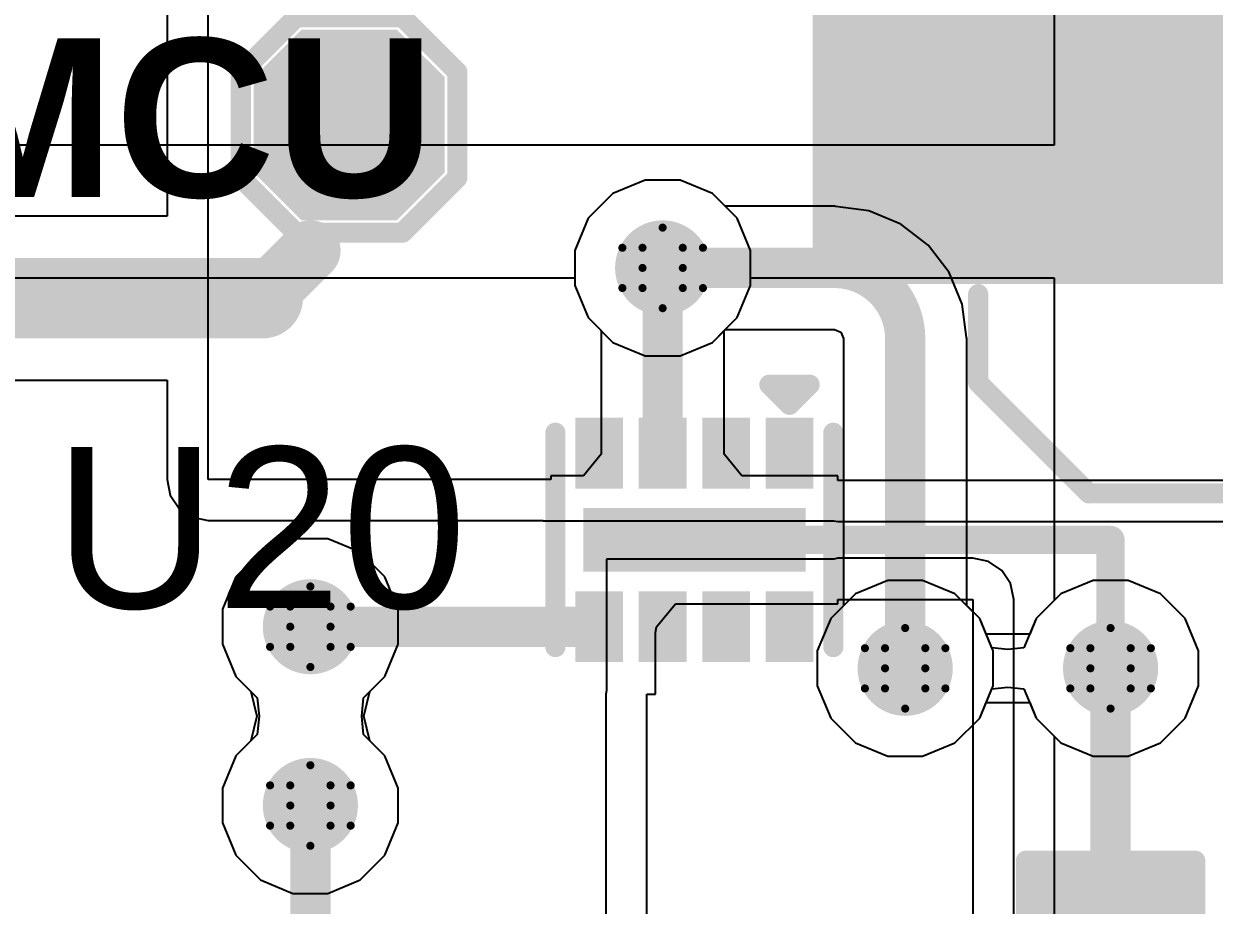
# Model space of a CAD drawing. Header units: inches. Extents: x 24 to 500, y 68 to 269.
# Drawn here: x 353.04 to 360.55, y 121.7 to 127.26 of the extents above; entities that cross this region are included whole.
import ezdxf

# ---------------------------------------------------------------- set-up
doc = ezdxf.new("R2010")
doc.units = ezdxf.units.IN
for name, color, linetype in [('Bottom Layer', 5, 'Continuous'), ('Drill Drawing', 1, 'Continuous'), ('Layer 1', 16, 'Continuous'), ('Layer 2', 76, 'Continuous'), ('Top Layer', 1, 'Continuous'), ('Top Overlay', 2, 'Continuous'), ('Top Paste', 8, 'Continuous'), ('Top Solder', 216, 'Continuous'), ('Via Holes', 16, 'Continuous')]:
    doc.layers.add(name, color=color, linetype=linetype)
doc.styles.add('Arial', font='', dxfattribs={"height": 0.2})
doc.styles.add('Arial_Bold', font='', dxfattribs={"height": 0.2})
doc.styles.get('Arial').set_extended_font_data('Arial')
doc.styles.get('Arial_Bold').set_extended_font_data('Arial', bold=True)

# ---------------------------------------------------------------- blocks, each defined once
blk = doc.blocks.new('DFN_8_1_2_1_6__6')
at = {"layer": 'Top Layer'}
for points in [[(-0.375, 0.7), (-0.375, 0.5), (-0.72, 0.5), (-0.72, 0.7)], [(0.72, 0.7), (0.72, 0.5), (0.375, 0.5), (0.375, 0.7)], [(0.15, 0.65), (0.15, -0.65), (-0.15, -0.65), (-0.15, 0.65)], [(-0.375, 0.3), (-0.375, 0.1), (-0.72, 0.1), (-0.72, 0.3)], [(0.72, 0.3), (0.72, 0.1), (0.375, 0.1), (0.375, 0.3)], [(-0.375, -0.1), (-0.375, -0.3), (-0.72, -0.3), (-0.72, -0.1)], [(0.72, -0.1), (0.72, -0.3), (0.375, -0.3), (0.375, -0.1)], [(-0.375, -0.5), (-0.375, -0.7), (-0.72, -0.7), (-0.72, -0.5)], [(0.72, -0.5), (0.72, -0.7), (0.375, -0.7), (0.375, -0.5)]]:
    blk.add_hatch(color=1, dxfattribs=at).paths.add_polyline_path(points)
at = {"layer": 'Top Paste'}
for points in [[(-0.375, 0.7), (-0.375, 0.5), (-0.72, 0.5), (-0.72, 0.7)], [(0.72, 0.7), (0.72, 0.5), (0.375, 0.5), (0.375, 0.7)], [(0.15, 0.65), (0.15, -0.65), (-0.15, -0.65), (-0.15, 0.65)], [(-0.375, 0.3), (-0.375, 0.1), (-0.72, 0.1), (-0.72, 0.3)], [(0.72, 0.3), (0.72, 0.1), (0.375, 0.1), (0.375, 0.3)], [(-0.375, -0.1), (-0.375, -0.3), (-0.72, -0.3), (-0.72, -0.1)], [(0.72, -0.1), (0.72, -0.3), (0.375, -0.3), (0.375, -0.1)], [(-0.375, -0.5), (-0.375, -0.7), (-0.72, -0.7), (-0.72, -0.5)], [(0.72, -0.5), (0.72, -0.7), (0.375, -0.7), (0.375, -0.5)]]:
    blk.add_hatch(color=8, dxfattribs=at).paths.add_polyline_path(points)
at = {"layer": 'Top Solder'}
for points in [[(-0.3242, 0.7508), (-0.3242, 0.4492), (-0.7708, 0.4492), (-0.7708, 0.7508)], [(0.7708, 0.7508), (0.7708, 0.4492), (0.3242, 0.4492), (0.3242, 0.7508)], [(0.2008, 0.7008), (0.2008, -0.7008), (-0.2008, -0.7008), (-0.2008, 0.7008)], [(-0.3242, 0.3508), (-0.3242, 0.0492), (-0.7708, 0.0492), (-0.7708, 0.3508)], [(0.7708, 0.3508), (0.7708, 0.0492), (0.3242, 0.0492), (0.3242, 0.3508)], [(-0.3242, -0.0492), (-0.3242, -0.3508), (-0.7708, -0.3508), (-0.7708, -0.0492)], [(0.7708, -0.0492), (0.7708, -0.3508), (0.3242, -0.3508), (0.3242, -0.0492)], [(-0.3242, -0.4492), (-0.3242, -0.7508), (-0.7708, -0.7508), (-0.7708, -0.4492)], [(0.7708, -0.4492), (0.7708, -0.7508), (0.3242, -0.7508), (0.3242, -0.4492)]]:
    blk.add_hatch(color=216, dxfattribs=at).paths.add_polyline_path(points)
at = {"layer": 'Top Overlay'}
for points in [[(0.6762, 0.8762, 0.127, 0.127, 0), (-0.6762, 0.8762, 0.127, 0.127, 0)], [(-0.8523, 0.6, 0.127, 0.127, 0), (-0.9793, 0.727, 0.127, 0.127, 0)], [(-0.9793, 0.473, 0.127, 0.127, 0), (-0.9793, 0.727, 0.127, 0.127, 0)], [(-0.9793, 0.473, 0.127, 0.127, 0), (-0.8523, 0.6, 0.127, 0.127, 0)], [(0.6762, -0.8762, 0.127, 0.127, 0), (-0.6762, -0.8762, 0.127, 0.127, 0)]]:
    blk.add_lwpolyline(points, format="xyseb", dxfattribs=at)
for points in [[(-0.7079, 0.8762, 0.0635, 0.0635, 1), (-0.6444, 0.8762, 0.0635, 0.0635, 1)], [(0.6444, 0.8762, 0.0635, 0.0635, 1), (0.7079, 0.8762, 0.0635, 0.0635, 1)], [(-1.011, 0.727, 0.0635, 0.0635, 1), (-0.9475, 0.727, 0.0635, 0.0635, 1)], [(-1.011, 0.727, 0.0635, 0.0635, 1), (-0.9475, 0.727, 0.0635, 0.0635, 1)], [(-0.884, 0.6, 0.0635, 0.0635, 1), (-0.8205, 0.6, 0.0635, 0.0635, 1)], [(-0.884, 0.6, 0.0635, 0.0635, 1), (-0.8205, 0.6, 0.0635, 0.0635, 1)], [(-1.011, 0.473, 0.0635, 0.0635, 1), (-0.9475, 0.473, 0.0635, 0.0635, 1)], [(-1.011, 0.473, 0.0635, 0.0635, 1), (-0.9475, 0.473, 0.0635, 0.0635, 1)], [(-0.7079, -0.8762, 0.0635, 0.0635, 1), (-0.6444, -0.8762, 0.0635, 0.0635, 1)], [(0.6444, -0.8762, 0.0635, 0.0635, 1), (0.7079, -0.8762, 0.0635, 0.0635, 1)]]:
    blk.add_lwpolyline(points, format="xyseb", close=True, dxfattribs=at)
blk = doc.blocks.new('C___0603_21')
at = {"layer": 'Top Layer'}
for points in [[(-0.381, 0.4445), (-0.381, -0.4445), (-1.143, -0.4445), (-1.143, 0.4445)], [(1.143, 0.4445), (1.143, -0.4445), (0.381, -0.4445), (0.381, 0.4445)]]:
    blk.add_hatch(color=1, dxfattribs=at).paths.add_polyline_path(points)
at = {"layer": 'Top Paste'}
for points in [[(-0.381, 0.4445), (-0.381, -0.4445), (-1.143, -0.4445), (-1.143, 0.4445)], [(1.143, 0.4445), (1.143, -0.4445), (0.381, -0.4445), (0.381, 0.4445)]]:
    blk.add_hatch(color=8, dxfattribs=at).paths.add_polyline_path(points)
at = {"layer": 'Top Solder'}
for points in [[(-0.321, 0.5045), (-0.321, -0.5045), (-1.203, -0.5045), (-1.203, 0.5045)], [(1.203, 0.5045), (1.203, -0.5045), (0.321, -0.5045), (0.321, 0.5045)]]:
    blk.add_hatch(color=216, dxfattribs=at).paths.add_polyline_path(points)
at = {"layer": 'Top Overlay'}
for points in [[(-1.2446, -0.5334, 0.127, 0.127, 0), (-1.2446, 0.5334, 0.127, 0.127, 0)], [(-0.4572, 0.5334, 0.127, 0.127, 0), (-1.2446, 0.5334, 0.127, 0.127, 0)], [(1.2446, 0.5334, 0.127, 0.127, 0), (0.4572, 0.5334, 0.127, 0.127, 0)], [(1.2446, -0.5334, 0.127, 0.127, 0), (1.2446, 0.5334, 0.127, 0.127, 0)], [(-0.4572, -0.5334, 0.127, 0.127, 0), (-1.2446, -0.5334, 0.127, 0.127, 0)], [(1.2446, -0.5334, 0.127, 0.127, 0), (0.4572, -0.5334, 0.127, 0.127, 0)]]:
    blk.add_lwpolyline(points, format="xyseb", dxfattribs=at)
for points in [[(-1.2764, 0.5334, 0.0635, 0.0635, 1), (-1.2128, 0.5334, 0.0635, 0.0635, 1)], [(-1.2764, 0.5334, 0.0635, 0.0635, 1), (-1.2128, 0.5334, 0.0635, 0.0635, 1)], [(-0.4889, 0.5334, 0.0635, 0.0635, 1), (-0.4254, 0.5334, 0.0635, 0.0635, 1)], [(0.4254, 0.5334, 0.0635, 0.0635, 1), (0.4889, 0.5334, 0.0635, 0.0635, 1)], [(1.2128, 0.5334, 0.0635, 0.0635, 1), (1.2764, 0.5334, 0.0635, 0.0635, 1)], [(1.2128, 0.5334, 0.0635, 0.0635, 1), (1.2764, 0.5334, 0.0635, 0.0635, 1)], [(-1.2764, -0.5334, 0.0635, 0.0635, 1), (-1.2128, -0.5334, 0.0635, 0.0635, 1)], [(-1.2764, -0.5334, 0.0635, 0.0635, 1), (-1.2128, -0.5334, 0.0635, 0.0635, 1)], [(-0.4889, -0.5334, 0.0635, 0.0635, 1), (-0.4254, -0.5334, 0.0635, 0.0635, 1)], [(0.4254, -0.5334, 0.0635, 0.0635, 1), (0.4889, -0.5334, 0.0635, 0.0635, 1)], [(1.2128, -0.5334, 0.0635, 0.0635, 1), (1.2764, -0.5334, 0.0635, 0.0635, 1)], [(1.2128, -0.5334, 0.0635, 0.0635, 1), (1.2764, -0.5334, 0.0635, 0.0635, 1)]]:
    blk.add_lwpolyline(points, format="xyseb", close=True, dxfattribs=at)
blk = doc.blocks.new('RVT1E100M0405__23')
at = {"layer": 'Top Layer'}
for points in [[(-3.1, 0.8), (-0.5, 0.8), (-0.5, -0.8), (-3.1, -0.8)], [(0.5, 0.8), (3.1, 0.8), (3.1, -0.8), (0.5, -0.8)]]:
    blk.add_hatch(color=1, dxfattribs=at).paths.add_polyline_path(points)
at = {"layer": 'Top Paste'}
for points in [[(-3.1, 0.8), (-0.5, 0.8), (-0.5, -0.8), (-3.1, -0.8)], [(0.5, 0.8), (3.1, 0.8), (3.1, -0.8), (0.5, -0.8)]]:
    blk.add_hatch(color=8, dxfattribs=at).paths.add_polyline_path(points)
at = {"layer": 'Top Solder'}
for points in [[(-3.2016, 0.9016), (-0.3984, 0.9016), (-0.3984, -0.9016), (-3.2016, -0.9016)], [(0.3984, 0.9016), (3.2016, 0.9016), (3.2016, -0.9016), (0.3984, -0.9016)]]:
    blk.add_hatch(color=216, dxfattribs=at).paths.add_polyline_path(points)
at = {"layer": 'Top Overlay'}
for points in [[(-2.159, 1.524, 0.127, 0.127, 0), (-1.4605, 2.2225, 0.127, 0.127, 0)], [(-1.4605, 2.2225, 0.127, 0.127, 0), (-1.27, 2.2225, 0.127, 0.127, 0)], [(-1.27, 2.2225, 0.127, 0.127, 0), (2.159, 2.2225, 0.127, 0.127, 0)], [(2.159, 0.9906, 0.127, 0.127, 0), (2.159, 2.2225, 0.127, 0.127, 0)], [(-2.7432, 0.9398, 0.127, 0.127, 0), (-2.7432, 1.651, 0.127, 0.127, 0)], [(-2.159, 1.524, 0.127, 0.127, 0), (-2.159, 0.9652, 0.127, 0.127, 0)], [(-3.0988, 1.2954, 0.127, 0.127, 0), (-2.3876, 1.2954, 0.127, 0.127, 0)], [(-2.159, -1.524, 0.127, 0.127, 0), (-2.159, -0.9652, 0.127, 0.127, 0)], [(2.159, -2.2225, 0.127, 0.127, 0), (2.159, -0.9906, 0.127, 0.127, 0)], [(-2.159, -1.524, 0.127, 0.127, 0), (-1.4605, -2.2225, 0.127, 0.127, 0)], [(-1.4605, -2.2225, 0.127, 0.127, 0), (-1.27, -2.2225, 0.127, 0.127, 0)], [(-1.27, -2.2225, 0.127, 0.127, 0), (2.159, -2.2225, 0.127, 0.127, 0)]]:
    blk.add_lwpolyline(points, format="xyseb", dxfattribs=at)
for points in [[(-1.4923, 2.2225, 0.0635, 0.0635, 1), (-1.4287, 2.2225, 0.0635, 0.0635, 1)], [(-1.4923, 2.2225, 0.0635, 0.0635, 1), (-1.4287, 2.2225, 0.0635, 0.0635, 1)], [(-1.3017, 2.2225, 0.0635, 0.0635, 1), (-1.2383, 2.2225, 0.0635, 0.0635, 1)], [(-1.3017, 2.2225, 0.0635, 0.0635, 1), (-1.2383, 2.2225, 0.0635, 0.0635, 1)], [(2.1273, 2.2225, 0.0635, 0.0635, 1), (2.1907, 2.2225, 0.0635, 0.0635, 1)], [(2.1273, 2.2225, 0.0635, 0.0635, 1), (2.1907, 2.2225, 0.0635, 0.0635, 1)], [(-2.775, 1.651, 0.0635, 0.0635, 1), (-2.7115, 1.651, 0.0635, 0.0635, 1)], [(-2.1907, 1.524, 0.0635, 0.0635, 1), (-2.1273, 1.524, 0.0635, 0.0635, 1)], [(-2.1907, 1.524, 0.0635, 0.0635, 1), (-2.1273, 1.524, 0.0635, 0.0635, 1)], [(-3.1305, 1.2954, 0.0635, 0.0635, 1), (-3.0671, 1.2954, 0.0635, 0.0635, 1)], [(-2.4194, 1.2954, 0.0635, 0.0635, 1), (-2.3559, 1.2954, 0.0635, 0.0635, 1)], [(2.1273, 0.9906, 0.0635, 0.0635, 1), (2.1907, 0.9906, 0.0635, 0.0635, 1)], [(-2.775, 0.9398, 0.0635, 0.0635, 1), (-2.7115, 0.9398, 0.0635, 0.0635, 1)], [(-2.1907, 0.9652, 0.0635, 0.0635, 1), (-2.1272, 0.9652, 0.0635, 0.0635, 1)], [(-2.1907, -0.9652, 0.0635, 0.0635, 1), (-2.1272, -0.9652, 0.0635, 0.0635, 1)], [(2.1273, -0.9906, 0.0635, 0.0635, 1), (2.1907, -0.9906, 0.0635, 0.0635, 1)], [(-2.1907, -1.524, 0.0635, 0.0635, 1), (-2.1273, -1.524, 0.0635, 0.0635, 1)], [(-2.1907, -1.524, 0.0635, 0.0635, 1), (-2.1273, -1.524, 0.0635, 0.0635, 1)], [(-1.4923, -2.2225, 0.0635, 0.0635, 1), (-1.4287, -2.2225, 0.0635, 0.0635, 1)], [(-1.4923, -2.2225, 0.0635, 0.0635, 1), (-1.4287, -2.2225, 0.0635, 0.0635, 1)], [(-1.3017, -2.2225, 0.0635, 0.0635, 1), (-1.2383, -2.2225, 0.0635, 0.0635, 1)], [(-1.3017, -2.2225, 0.0635, 0.0635, 1), (-1.2383, -2.2225, 0.0635, 0.0635, 1)], [(2.1273, -2.2225, 0.0635, 0.0635, 1), (2.1907, -2.2225, 0.0635, 0.0635, 1)], [(2.1273, -2.2225, 0.0635, 0.0635, 1), (2.1907, -2.2225, 0.0635, 0.0635, 1)]]:
    blk.add_lwpolyline(points, format="xyseb", close=True, dxfattribs=at)
blk = doc.blocks.new('T____________0_5___165')
at = {"layer": 'Top Layer'}
blk.add_hatch(color=1, dxfattribs=at).paths.add_polyline_path([(0.25, 0.5), (-0.25, 0.5), (-0.5, 0.25), (-0.5, -0.25), (-0.25, -0.5), (0.25, -0.5), (0.5, -0.25), (0.5, 0.25)])
at = {"layer": 'Top Paste'}
blk.add_hatch(color=8, dxfattribs=at).paths.add_polyline_path([(0.25, 0.5), (-0.25, 0.5), (-0.5, 0.25), (-0.5, -0.25), (-0.25, -0.5), (0.25, -0.5), (0.5, -0.25), (0.5, 0.25)])
at = {"layer": 'Top Solder'}
blk.add_hatch(color=216, dxfattribs=at).paths.add_polyline_path([(0.3008, 0.6016), (-0.3008, 0.6016), (-0.6016, 0.3008), (-0.6016, -0.3008), (-0.3008, -0.6016), (0.3008, -0.6016), (0.6016, -0.3008), (0.6016, 0.3008)])
at = {"layer": 'Top Overlay'}
for points in [[(-0.3355, 0.6795, 0.127, 0.127, 0), (-0.6819, 0.3331, 0.127, 0.127, 0)], [(0.3365, 0.6795, 0.127, 0.127, 0), (-0.3355, 0.6795, 0.127, 0.127, 0)], [(0.6836, 0.3323, 0.127, 0.127, 0), (0.3365, 0.6795, 0.127, 0.127, 0)], [(-0.6819, 0.3331, 0.127, 0.127, 0), (-0.6819, -0.3342, 0.127, 0.127, 0)], [(0.6836, 0.3323, 0.127, 0.127, 0), (0.6836, -0.3298, 0.127, 0.127, 0)], [(-0.3374, -0.6786, 0.127, 0.127, 0), (-0.6819, -0.3342, 0.127, 0.127, 0)], [(0.6836, -0.3298, 0.127, 0.127, 0), (0.3349, -0.6786, 0.127, 0.127, 0)], [(0.3349, -0.6786, 0.127, 0.127, 0), (-0.3374, -0.6786, 0.127, 0.127, 0)]]:
    blk.add_lwpolyline(points, format="xyseb", dxfattribs=at)
for points in [[(-0.3673, 0.6795, 0.0635, 0.0635, 1), (-0.3038, 0.6795, 0.0635, 0.0635, 1)], [(-0.3673, 0.6795, 0.0635, 0.0635, 1), (-0.3038, 0.6795, 0.0635, 0.0635, 1)], [(0.3047, 0.6795, 0.0635, 0.0635, 1), (0.3682, 0.6795, 0.0635, 0.0635, 1)], [(0.3047, 0.6795, 0.0635, 0.0635, 1), (0.3682, 0.6795, 0.0635, 0.0635, 1)], [(-0.7136, 0.3331, 0.0635, 0.0635, 1), (-0.6501, 0.3331, 0.0635, 0.0635, 1)], [(-0.7136, 0.3331, 0.0635, 0.0635, 1), (-0.6501, 0.3331, 0.0635, 0.0635, 1)], [(0.6519, 0.3323, 0.0635, 0.0635, 1), (0.7154, 0.3323, 0.0635, 0.0635, 1)], [(0.6519, 0.3323, 0.0635, 0.0635, 1), (0.7154, 0.3323, 0.0635, 0.0635, 1)], [(-0.7136, -0.3342, 0.0635, 0.0635, 1), (-0.6501, -0.3342, 0.0635, 0.0635, 1)], [(-0.7136, -0.3342, 0.0635, 0.0635, 1), (-0.6501, -0.3342, 0.0635, 0.0635, 1)], [(0.6519, -0.3298, 0.0635, 0.0635, 1), (0.7154, -0.3298, 0.0635, 0.0635, 1)], [(0.6519, -0.3298, 0.0635, 0.0635, 1), (0.7154, -0.3298, 0.0635, 0.0635, 1)], [(-0.3691, -0.6786, 0.0635, 0.0635, 1), (-0.3056, -0.6786, 0.0635, 0.0635, 1)], [(-0.3691, -0.6786, 0.0635, 0.0635, 1), (-0.3056, -0.6786, 0.0635, 0.0635, 1)], [(0.3031, -0.6786, 0.0635, 0.0635, 1), (0.3666, -0.6786, 0.0635, 0.0635, 1)], [(0.3031, -0.6786, 0.0635, 0.0635, 1), (0.3666, -0.6786, 0.0635, 0.0635, 1)]]:
    blk.add_lwpolyline(points, format="xyseb", close=True, dxfattribs=at)

msp = doc.modelspace()

# ---------------------------------------------------------------- hatches: boundary and pattern name
at = {"layer": 'Bottom Layer'}
h = msp.add_hatch(color=5, dxfattribs=at)
edge = h.paths.add_edge_path()
edge.add_arc((357.0683, 125.7174), 0.3, 0, 360)
h = msp.add_hatch(color=5, dxfattribs=at)
edge = h.paths.add_edge_path()
edge.add_arc((354.8471, 123.4542), 0.3, 0, 360)
h = msp.add_hatch(color=5, dxfattribs=at)
edge = h.paths.add_edge_path()
edge.add_arc((358.5975, 123.1918), 0.3, 0, 360)
h = msp.add_hatch(color=5, dxfattribs=at)
edge = h.paths.add_edge_path()
edge.add_arc((359.8926, 123.1918), 0.3, 0, 360)
h = msp.add_hatch(color=5, dxfattribs=at)
edge = h.paths.add_edge_path()
edge.add_arc((354.8471, 122.3264), 0.3, 0, 360)
at = {"layer": 'Layer 1'}
h = msp.add_hatch(color=16, dxfattribs=at)
edge = h.paths.add_edge_path()
edge.add_arc((357.0683, 125.7174), 0.3, 0, 360)
h = msp.add_hatch(color=16, dxfattribs=at)
edge = h.paths.add_edge_path()
edge.add_arc((354.8471, 123.4542), 0.3, 0, 360)
h = msp.add_hatch(color=16, dxfattribs=at)
edge = h.paths.add_edge_path()
edge.add_arc((358.5975, 123.1918), 0.3, 0, 360)
h = msp.add_hatch(color=16, dxfattribs=at)
edge = h.paths.add_edge_path()
edge.add_arc((359.8926, 123.1918), 0.3, 0, 360)
h = msp.add_hatch(color=16, dxfattribs=at)
edge = h.paths.add_edge_path()
edge.add_arc((354.8471, 122.3264), 0.3, 0, 360)
at = {"layer": 'Layer 2'}
h = msp.add_hatch(color=76, dxfattribs=at)
edge = h.paths.add_edge_path()
edge.add_arc((357.0683, 125.7174), 0.3, 0, 360)
h = msp.add_hatch(color=76, dxfattribs=at)
edge = h.paths.add_edge_path()
edge.add_arc((354.8471, 123.4542), 0.3, 0, 360)
h = msp.add_hatch(color=76, dxfattribs=at)
edge = h.paths.add_edge_path()
edge.add_arc((358.5975, 123.1918), 0.3, 0, 360)
h = msp.add_hatch(color=76, dxfattribs=at)
edge = h.paths.add_edge_path()
edge.add_arc((359.8926, 123.1918), 0.3, 0, 360)
h = msp.add_hatch(color=76, dxfattribs=at)
edge = h.paths.add_edge_path()
edge.add_arc((354.8471, 122.3264), 0.3, 0, 360)
at = {"layer": 'Top Layer'}
h = msp.add_hatch(color=1, dxfattribs=at)
edge = h.paths.add_edge_path()
edge.add_arc((357.0683, 125.7174), 0.3, 0, 360)
h = msp.add_hatch(color=1, dxfattribs=at)
edge = h.paths.add_edge_path()
edge.add_arc((354.8471, 123.4542), 0.3, 0, 360)
h = msp.add_hatch(color=1, dxfattribs=at)
edge = h.paths.add_edge_path()
edge.add_arc((358.5975, 123.1918), 0.3, 0, 360)
h = msp.add_hatch(color=1, dxfattribs=at)
edge = h.paths.add_edge_path()
edge.add_arc((359.8926, 123.1918), 0.3, 0, 360)
h = msp.add_hatch(color=1, dxfattribs=at)
edge = h.paths.add_edge_path()
edge.add_arc((354.8471, 122.3264), 0.3, 0, 360)
at = {"layer": 'Via Holes'}
h = msp.add_hatch(color=7, dxfattribs=at)
edge = h.paths.add_edge_path()
edge.add_arc((357.0683, 125.7174), 0.15, 0, 360)
h = msp.add_hatch(color=7, dxfattribs=at)
edge = h.paths.add_edge_path()
edge.add_arc((354.8471, 123.4542), 0.15, 0, 360)
h = msp.add_hatch(color=7, dxfattribs=at)
edge = h.paths.add_edge_path()
edge.add_arc((358.5975, 123.1918), 0.15, 0, 360)
h = msp.add_hatch(color=7, dxfattribs=at)
edge = h.paths.add_edge_path()
edge.add_arc((359.8926, 123.1918), 0.15, 0, 360)
h = msp.add_hatch(color=7, dxfattribs=at)
edge = h.paths.add_edge_path()
edge.add_arc((354.8471, 122.3264), 0.15, 0, 360)

# ---------------------------------------------------------------- linework, layer by layer
at = {"layer": 'Bottom Layer'}
for p, q in [((356.9581, 126.2714), (356.7544, 126.1871)), ((357.1785, 126.2714), (356.9581, 126.2714)), ((357.3821, 126.1871), (357.1785, 126.2714)), ((356.7544, 126.1871), (356.5986, 126.0312)), ((357.4633, 126.1059), (357.3821, 126.1871)), ((358.1526, 126.1059), (357.4633, 126.1059)), ((358.1576, 126.1049), (358.1526, 126.1059)), ((358.3682, 126.0772), (358.1576, 126.1049)), ((356.5986, 126.0312), (356.5143, 125.8276)), ((358.5691, 125.9939), (358.3682, 126.0772)), ((358.7416, 125.8615), (358.5691, 125.9939)), ((356.5143, 125.8276), (356.5143, 125.6072)), ((358.874, 125.689), (358.7416, 125.8615)), ((358.9572, 125.4881), (358.874, 125.689)), ((356.5143, 125.6072), (356.5986, 125.4036)), ((358.985, 125.2775), (358.9572, 125.4881)), ((356.5986, 125.4036), (356.7544, 125.2478)), ((357.3821, 125.2478), (357.4633, 125.3289)), ((357.4633, 125.3289), (358.1526, 125.3289)), ((358.1526, 125.3289), (358.1526, 125.3279)), ((358.1526, 125.3279), (358.1918, 125.3117)), ((358.1918, 125.3117), (358.208, 125.2725)), ((358.208, 125.2725), (358.209, 125.2725)), ((358.209, 125.2725), (358.209, 123.5868)), ((358.986, 125.2725), (358.985, 125.2775)), ((358.986, 123.5868), (358.986, 125.2725)), ((356.7544, 125.2478), (356.9581, 125.1634)), ((357.1785, 125.1634), (357.3821, 125.2478)), ((356.9581, 125.1634), (357.1785, 125.1634)), ((354.7369, 124.0082), (354.5333, 123.9239)), ((354.9573, 124.0082), (354.7369, 124.0082)), ((355.1609, 123.9239), (354.9573, 124.0082)), ((354.5333, 123.9239), (354.3775, 123.768)), ((355.3168, 123.768), (355.1609, 123.9239)), ((354.3775, 123.768), (354.2931, 123.5644)), ((355.4011, 123.5644), (355.3168, 123.768)), ((359.7824, 123.7458), (359.5788, 123.6615)), ((360.0028, 123.7458), (359.7824, 123.7458)), ((360.2064, 123.6615), (360.0028, 123.7458)), ((359.5788, 123.6615), (359.4229, 123.5057)), ((360.3623, 123.5057), (360.2064, 123.6615)), ((354.2931, 123.5644), (354.2931, 123.344)), ((355.4011, 123.344), (355.4011, 123.5644)), ((358.209, 123.5868), (358.1278, 123.5057)), ((359.0672, 123.5057), (358.986, 123.5868)), ((358.1278, 123.5057), (358.0435, 123.302)), ((359.1436, 123.3212), (359.0672, 123.5057)), ((359.4229, 123.5057), (359.3466, 123.3212)), ((360.4466, 123.302), (360.3623, 123.5057)), ((354.2931, 123.344), (354.3775, 123.1404)), ((355.3168, 123.1404), (355.4011, 123.344)), ((359.2451, 123.3112), (359.1436, 123.3212)), ((359.3466, 123.3212), (359.2451, 123.3112)), ((358.0435, 123.302), (358.0435, 123.0816)), ((360.4466, 123.0816), (360.4466, 123.302)), ((354.3775, 123.1404), (354.5112, 123.0066)), ((355.183, 123.0066), (355.3168, 123.1404)), ((358.0435, 123.0816), (358.1278, 122.878)), ((359.0672, 122.878), (359.1436, 123.0624)), ((359.1436, 123.0624), (359.2451, 123.0724)), ((359.2451, 123.0724), (359.3466, 123.0624)), ((359.3466, 123.0624), (359.4229, 122.878)), ((360.3623, 122.878), (360.4466, 123.0816)), ((354.5112, 123.0066), (354.5234, 122.8903)), ((355.1708, 122.8903), (355.183, 123.0066)), ((354.5234, 122.8903), (354.5112, 122.774)), ((355.183, 122.774), (355.1708, 122.8903)), ((358.1278, 122.878), (358.2837, 122.7222)), ((358.9113, 122.7222), (359.0672, 122.878)), ((359.4229, 122.878), (359.5788, 122.7222)), ((360.2064, 122.7222), (360.3623, 122.878)), ((354.5112, 122.774), (354.3775, 122.6402)), ((355.3168, 122.6402), (355.183, 122.774)), ((358.2837, 122.7222), (358.4873, 122.6378)), ((358.7077, 122.6378), (358.9113, 122.7222)), ((359.5788, 122.7222), (359.7824, 122.6378)), ((360.0028, 122.6378), (360.2064, 122.7222)), ((354.3775, 122.6402), (354.2931, 122.4366)), ((355.4011, 122.4366), (355.3168, 122.6402)), ((358.4873, 122.6378), (358.7077, 122.6378)), ((359.7824, 122.6378), (360.0028, 122.6378)), ((354.2931, 122.4366), (354.2931, 122.2162)), ((355.4011, 122.2162), (355.4011, 122.4366)), ((354.2931, 122.2162), (354.3775, 122.0126)), ((355.3168, 122.0126), (355.4011, 122.2162)), ((354.3775, 122.0126), (354.5333, 121.8567)), ((355.1609, 121.8567), (355.3168, 122.0126)), ((354.5333, 121.8567), (354.7369, 121.7724)), ((354.9573, 121.7724), (355.1609, 121.8567)), ((354.7369, 121.7724), (354.9573, 121.7724))]:
    msp.add_line(p, q, dxfattribs=at)
for points in [[(357.0683, 125.7174, 0.254, 0.254, 0), (358.1526, 125.7174, 0.254, 0.254, 0)], [(358.1526, 125.7174, 0.254, 0.254, -0.414214), (358.5975, 125.2725, 0.254, 0.254, 0)], [(358.5975, 123.1918, 0.254, 0.254, 0), (358.5975, 125.2725, 0.254, 0.254, 0)]]:
    msp.add_lwpolyline(points, format="xyseb", dxfattribs=at)
for points in [[(357.0048, 125.7174, 0.127, 0.127, 1), (357.1318, 125.7174, 0.127, 0.127, 1)], [(358.0891, 125.7174, 0.127, 0.127, 1), (358.2161, 125.7174, 0.127, 0.127, 1)], [(358.0891, 125.7174, 0.127, 0.127, 1), (358.2161, 125.7174, 0.127, 0.127, 1)], [(358.534, 125.2725, 0.127, 0.127, 1), (358.661, 125.2725, 0.127, 0.127, 1)], [(358.534, 125.2725, 0.127, 0.127, 1), (358.661, 125.2725, 0.127, 0.127, 1)], [(358.534, 123.1918, 0.127, 0.127, 1), (358.661, 123.1918, 0.127, 0.127, 1)]]:
    msp.add_lwpolyline(points, format="xyseb", close=True, dxfattribs=at)
at = {"layer": 'Drill Drawing'}
for points in [[(356.9413, 125.8444, 0.0508, 0.0508, 0), (357.0683, 125.9714, 0.0508, 0.0508, 0)], [(357.0683, 125.9714, 0.0508, 0.0508, 0), (357.1953, 125.8444, 0.0508, 0.0508, 0)], [(356.8143, 125.8444, 0.0508, 0.0508, 0), (356.9413, 125.7174, 0.0508, 0.0508, 0)], [(356.8143, 125.8444, 0.0508, 0.0508, 0), (356.9413, 125.8444, 0.0508, 0.0508, 0)], [(357.1953, 125.8444, 0.0508, 0.0508, 0), (357.3223, 125.8444, 0.0508, 0.0508, 0)], [(357.1953, 125.7174, 0.0508, 0.0508, 0), (357.3223, 125.8444, 0.0508, 0.0508, 0)], [(356.8143, 125.5904, 0.0508, 0.0508, 0), (356.9413, 125.7174, 0.0508, 0.0508, 0)], [(357.1953, 125.7174, 0.0508, 0.0508, 0), (357.3223, 125.5904, 0.0508, 0.0508, 0)], [(356.8143, 125.5904, 0.0508, 0.0508, 0), (356.9413, 125.5904, 0.0508, 0.0508, 0)], [(356.9413, 125.5904, 0.0508, 0.0508, 0), (357.0683, 125.4634, 0.0508, 0.0508, 0)], [(357.0683, 125.4634, 0.0508, 0.0508, 0), (357.1953, 125.5904, 0.0508, 0.0508, 0)], [(357.1953, 125.5904, 0.0508, 0.0508, 0), (357.3223, 125.5904, 0.0508, 0.0508, 0)], [(354.7201, 123.5812, 0.0508, 0.0508, 0), (354.8471, 123.7082, 0.0508, 0.0508, 0)], [(354.8471, 123.7082, 0.0508, 0.0508, 0), (354.9741, 123.5812, 0.0508, 0.0508, 0)], [(354.5931, 123.5812, 0.0508, 0.0508, 0), (354.7201, 123.4542, 0.0508, 0.0508, 0)], [(354.5931, 123.5812, 0.0508, 0.0508, 0), (354.7201, 123.5812, 0.0508, 0.0508, 0)], [(354.9741, 123.5812, 0.0508, 0.0508, 0), (355.1011, 123.5812, 0.0508, 0.0508, 0)], [(354.9741, 123.4542, 0.0508, 0.0508, 0), (355.1011, 123.5812, 0.0508, 0.0508, 0)], [(354.5931, 123.3272, 0.0508, 0.0508, 0), (354.7201, 123.4542, 0.0508, 0.0508, 0)], [(354.9741, 123.4542, 0.0508, 0.0508, 0), (355.1011, 123.3272, 0.0508, 0.0508, 0)], [(358.4705, 123.3188, 0.0508, 0.0508, 0), (358.5975, 123.4458, 0.0508, 0.0508, 0)], [(358.5975, 123.4458, 0.0508, 0.0508, 0), (358.7245, 123.3188, 0.0508, 0.0508, 0)], [(359.7656, 123.3188, 0.0508, 0.0508, 0), (359.8926, 123.4458, 0.0508, 0.0508, 0)], [(359.8926, 123.4458, 0.0508, 0.0508, 0), (360.0196, 123.3188, 0.0508, 0.0508, 0)], [(354.5931, 123.3272, 0.0508, 0.0508, 0), (354.7201, 123.3272, 0.0508, 0.0508, 0)], [(354.7201, 123.3272, 0.0508, 0.0508, 0), (354.8471, 123.2002, 0.0508, 0.0508, 0)], [(354.8471, 123.2002, 0.0508, 0.0508, 0), (354.9741, 123.3272, 0.0508, 0.0508, 0)], [(354.9741, 123.3272, 0.0508, 0.0508, 0), (355.1011, 123.3272, 0.0508, 0.0508, 0)], [(358.3435, 123.3188, 0.0508, 0.0508, 0), (358.4705, 123.1918, 0.0508, 0.0508, 0)], [(358.3435, 123.3188, 0.0508, 0.0508, 0), (358.4705, 123.3188, 0.0508, 0.0508, 0)], [(358.7245, 123.3188, 0.0508, 0.0508, 0), (358.8515, 123.3188, 0.0508, 0.0508, 0)], [(358.7245, 123.1918, 0.0508, 0.0508, 0), (358.8515, 123.3188, 0.0508, 0.0508, 0)], [(359.6386, 123.3188, 0.0508, 0.0508, 0), (359.7656, 123.1918, 0.0508, 0.0508, 0)], [(359.6386, 123.3188, 0.0508, 0.0508, 0), (359.7656, 123.3188, 0.0508, 0.0508, 0)], [(360.0196, 123.3188, 0.0508, 0.0508, 0), (360.1466, 123.3188, 0.0508, 0.0508, 0)], [(360.0196, 123.1918, 0.0508, 0.0508, 0), (360.1466, 123.3188, 0.0508, 0.0508, 0)], [(358.3435, 123.0648, 0.0508, 0.0508, 0), (358.4705, 123.1918, 0.0508, 0.0508, 0)], [(358.7245, 123.1918, 0.0508, 0.0508, 0), (358.8515, 123.0648, 0.0508, 0.0508, 0)], [(359.6386, 123.0648, 0.0508, 0.0508, 0), (359.7656, 123.1918, 0.0508, 0.0508, 0)], [(360.0196, 123.1918, 0.0508, 0.0508, 0), (360.1466, 123.0648, 0.0508, 0.0508, 0)], [(358.3435, 123.0648, 0.0508, 0.0508, 0), (358.4705, 123.0648, 0.0508, 0.0508, 0)], [(358.4705, 123.0648, 0.0508, 0.0508, 0), (358.5975, 122.9378, 0.0508, 0.0508, 0)], [(358.5975, 122.9378, 0.0508, 0.0508, 0), (358.7245, 123.0648, 0.0508, 0.0508, 0)], [(358.7245, 123.0648, 0.0508, 0.0508, 0), (358.8515, 123.0648, 0.0508, 0.0508, 0)], [(359.6386, 123.0648, 0.0508, 0.0508, 0), (359.7656, 123.0648, 0.0508, 0.0508, 0)], [(359.7656, 123.0648, 0.0508, 0.0508, 0), (359.8926, 122.9378, 0.0508, 0.0508, 0)], [(359.8926, 122.9378, 0.0508, 0.0508, 0), (360.0196, 123.0648, 0.0508, 0.0508, 0)], [(360.0196, 123.0648, 0.0508, 0.0508, 0), (360.1466, 123.0648, 0.0508, 0.0508, 0)], [(354.7201, 122.4534, 0.0508, 0.0508, 0), (354.8471, 122.5804, 0.0508, 0.0508, 0)], [(354.8471, 122.5804, 0.0508, 0.0508, 0), (354.9741, 122.4534, 0.0508, 0.0508, 0)], [(354.5931, 122.4534, 0.0508, 0.0508, 0), (354.7201, 122.3264, 0.0508, 0.0508, 0)], [(354.5931, 122.4534, 0.0508, 0.0508, 0), (354.7201, 122.4534, 0.0508, 0.0508, 0)], [(354.9741, 122.4534, 0.0508, 0.0508, 0), (355.1011, 122.4534, 0.0508, 0.0508, 0)], [(354.9741, 122.3264, 0.0508, 0.0508, 0), (355.1011, 122.4534, 0.0508, 0.0508, 0)], [(354.5931, 122.1994, 0.0508, 0.0508, 0), (354.7201, 122.3264, 0.0508, 0.0508, 0)], [(354.9741, 122.3264, 0.0508, 0.0508, 0), (355.1011, 122.1994, 0.0508, 0.0508, 0)], [(354.5931, 122.1994, 0.0508, 0.0508, 0), (354.7201, 122.1994, 0.0508, 0.0508, 0)], [(354.7201, 122.1994, 0.0508, 0.0508, 0), (354.8471, 122.0724, 0.0508, 0.0508, 0)], [(354.8471, 122.0724, 0.0508, 0.0508, 0), (354.9741, 122.1994, 0.0508, 0.0508, 0)], [(354.9741, 122.1994, 0.0508, 0.0508, 0), (355.1011, 122.1994, 0.0508, 0.0508, 0)]]:
    msp.add_lwpolyline(points, format="xyseb", dxfattribs=at)
for points in [[(357.0556, 125.9714, 0.0254, 0.0254, 1), (357.081, 125.9714, 0.0254, 0.0254, 1)], [(357.0556, 125.9714, 0.0254, 0.0254, 1), (357.081, 125.9714, 0.0254, 0.0254, 1)], [(356.8016, 125.8444, 0.0254, 0.0254, 1), (356.827, 125.8444, 0.0254, 0.0254, 1)], [(356.8016, 125.8444, 0.0254, 0.0254, 1), (356.827, 125.8444, 0.0254, 0.0254, 1)], [(356.9286, 125.8444, 0.0254, 0.0254, 1), (356.954, 125.8444, 0.0254, 0.0254, 1)], [(356.9286, 125.8444, 0.0254, 0.0254, 1), (356.954, 125.8444, 0.0254, 0.0254, 1)], [(357.1826, 125.8444, 0.0254, 0.0254, 1), (357.208, 125.8444, 0.0254, 0.0254, 1)], [(357.1826, 125.8444, 0.0254, 0.0254, 1), (357.208, 125.8444, 0.0254, 0.0254, 1)], [(357.3096, 125.8444, 0.0254, 0.0254, 1), (357.335, 125.8444, 0.0254, 0.0254, 1)], [(357.3096, 125.8444, 0.0254, 0.0254, 1), (357.335, 125.8444, 0.0254, 0.0254, 1)], [(356.9286, 125.7174, 0.0254, 0.0254, 1), (356.954, 125.7174, 0.0254, 0.0254, 1)], [(356.9286, 125.7174, 0.0254, 0.0254, 1), (356.954, 125.7174, 0.0254, 0.0254, 1)], [(357.1826, 125.7174, 0.0254, 0.0254, 1), (357.208, 125.7174, 0.0254, 0.0254, 1)], [(357.1826, 125.7174, 0.0254, 0.0254, 1), (357.208, 125.7174, 0.0254, 0.0254, 1)], [(356.8016, 125.5904, 0.0254, 0.0254, 1), (356.827, 125.5904, 0.0254, 0.0254, 1)], [(356.8016, 125.5904, 0.0254, 0.0254, 1), (356.827, 125.5904, 0.0254, 0.0254, 1)], [(356.9286, 125.5904, 0.0254, 0.0254, 1), (356.954, 125.5904, 0.0254, 0.0254, 1)], [(356.9286, 125.5904, 0.0254, 0.0254, 1), (356.954, 125.5904, 0.0254, 0.0254, 1)], [(357.1826, 125.5904, 0.0254, 0.0254, 1), (357.208, 125.5904, 0.0254, 0.0254, 1)], [(357.1826, 125.5904, 0.0254, 0.0254, 1), (357.208, 125.5904, 0.0254, 0.0254, 1)], [(357.3096, 125.5904, 0.0254, 0.0254, 1), (357.335, 125.5904, 0.0254, 0.0254, 1)], [(357.3096, 125.5904, 0.0254, 0.0254, 1), (357.335, 125.5904, 0.0254, 0.0254, 1)], [(357.0556, 125.4634, 0.0254, 0.0254, 1), (357.081, 125.4634, 0.0254, 0.0254, 1)], [(357.0556, 125.4634, 0.0254, 0.0254, 1), (357.081, 125.4634, 0.0254, 0.0254, 1)], [(354.8344, 123.7082, 0.0254, 0.0254, 1), (354.8598, 123.7082, 0.0254, 0.0254, 1)], [(354.8344, 123.7082, 0.0254, 0.0254, 1), (354.8598, 123.7082, 0.0254, 0.0254, 1)], [(354.5804, 123.5812, 0.0254, 0.0254, 1), (354.6058, 123.5812, 0.0254, 0.0254, 1)], [(354.5804, 123.5812, 0.0254, 0.0254, 1), (354.6058, 123.5812, 0.0254, 0.0254, 1)], [(354.7074, 123.5812, 0.0254, 0.0254, 1), (354.7328, 123.5812, 0.0254, 0.0254, 1)], [(354.7074, 123.5812, 0.0254, 0.0254, 1), (354.7328, 123.5812, 0.0254, 0.0254, 1)], [(354.9614, 123.5812, 0.0254, 0.0254, 1), (354.9868, 123.5812, 0.0254, 0.0254, 1)], [(354.9614, 123.5812, 0.0254, 0.0254, 1), (354.9868, 123.5812, 0.0254, 0.0254, 1)], [(355.0884, 123.5812, 0.0254, 0.0254, 1), (355.1138, 123.5812, 0.0254, 0.0254, 1)], [(355.0884, 123.5812, 0.0254, 0.0254, 1), (355.1138, 123.5812, 0.0254, 0.0254, 1)], [(354.7074, 123.4542, 0.0254, 0.0254, 1), (354.7328, 123.4542, 0.0254, 0.0254, 1)], [(354.7074, 123.4542, 0.0254, 0.0254, 1), (354.7328, 123.4542, 0.0254, 0.0254, 1)], [(354.9614, 123.4542, 0.0254, 0.0254, 1), (354.9868, 123.4542, 0.0254, 0.0254, 1)], [(354.9614, 123.4542, 0.0254, 0.0254, 1), (354.9868, 123.4542, 0.0254, 0.0254, 1)], [(358.5848, 123.4458, 0.0254, 0.0254, 1), (358.6102, 123.4458, 0.0254, 0.0254, 1)], [(358.5848, 123.4458, 0.0254, 0.0254, 1), (358.6102, 123.4458, 0.0254, 0.0254, 1)], [(359.8799, 123.4458, 0.0254, 0.0254, 1), (359.9053, 123.4458, 0.0254, 0.0254, 1)], [(359.8799, 123.4458, 0.0254, 0.0254, 1), (359.9053, 123.4458, 0.0254, 0.0254, 1)], [(354.5804, 123.3272, 0.0254, 0.0254, 1), (354.6058, 123.3272, 0.0254, 0.0254, 1)], [(354.5804, 123.3272, 0.0254, 0.0254, 1), (354.6058, 123.3272, 0.0254, 0.0254, 1)], [(354.7074, 123.3272, 0.0254, 0.0254, 1), (354.7328, 123.3272, 0.0254, 0.0254, 1)], [(354.7074, 123.3272, 0.0254, 0.0254, 1), (354.7328, 123.3272, 0.0254, 0.0254, 1)], [(354.9614, 123.3272, 0.0254, 0.0254, 1), (354.9868, 123.3272, 0.0254, 0.0254, 1)], [(354.9614, 123.3272, 0.0254, 0.0254, 1), (354.9868, 123.3272, 0.0254, 0.0254, 1)], [(355.0884, 123.3272, 0.0254, 0.0254, 1), (355.1138, 123.3272, 0.0254, 0.0254, 1)], [(355.0884, 123.3272, 0.0254, 0.0254, 1), (355.1138, 123.3272, 0.0254, 0.0254, 1)], [(358.3308, 123.3188, 0.0254, 0.0254, 1), (358.3562, 123.3188, 0.0254, 0.0254, 1)], [(358.3308, 123.3188, 0.0254, 0.0254, 1), (358.3562, 123.3188, 0.0254, 0.0254, 1)], [(358.4578, 123.3188, 0.0254, 0.0254, 1), (358.4832, 123.3188, 0.0254, 0.0254, 1)], [(358.4578, 123.3188, 0.0254, 0.0254, 1), (358.4832, 123.3188, 0.0254, 0.0254, 1)], [(358.7118, 123.3188, 0.0254, 0.0254, 1), (358.7372, 123.3188, 0.0254, 0.0254, 1)], [(358.7118, 123.3188, 0.0254, 0.0254, 1), (358.7372, 123.3188, 0.0254, 0.0254, 1)], [(358.8388, 123.3188, 0.0254, 0.0254, 1), (358.8642, 123.3188, 0.0254, 0.0254, 1)], [(358.8388, 123.3188, 0.0254, 0.0254, 1), (358.8642, 123.3188, 0.0254, 0.0254, 1)], [(359.6259, 123.3188, 0.0254, 0.0254, 1), (359.6513, 123.3188, 0.0254, 0.0254, 1)], [(359.6259, 123.3188, 0.0254, 0.0254, 1), (359.6513, 123.3188, 0.0254, 0.0254, 1)], [(359.7529, 123.3188, 0.0254, 0.0254, 1), (359.7783, 123.3188, 0.0254, 0.0254, 1)], [(359.7529, 123.3188, 0.0254, 0.0254, 1), (359.7783, 123.3188, 0.0254, 0.0254, 1)], [(360.0069, 123.3188, 0.0254, 0.0254, 1), (360.0323, 123.3188, 0.0254, 0.0254, 1)], [(360.0069, 123.3188, 0.0254, 0.0254, 1), (360.0323, 123.3188, 0.0254, 0.0254, 1)], [(360.1339, 123.3188, 0.0254, 0.0254, 1), (360.1593, 123.3188, 0.0254, 0.0254, 1)], [(360.1339, 123.3188, 0.0254, 0.0254, 1), (360.1593, 123.3188, 0.0254, 0.0254, 1)], [(354.8344, 123.2002, 0.0254, 0.0254, 1), (354.8598, 123.2002, 0.0254, 0.0254, 1)], [(354.8344, 123.2002, 0.0254, 0.0254, 1), (354.8598, 123.2002, 0.0254, 0.0254, 1)], [(358.4578, 123.1918, 0.0254, 0.0254, 1), (358.4832, 123.1918, 0.0254, 0.0254, 1)], [(358.4578, 123.1918, 0.0254, 0.0254, 1), (358.4832, 123.1918, 0.0254, 0.0254, 1)], [(358.7118, 123.1918, 0.0254, 0.0254, 1), (358.7372, 123.1918, 0.0254, 0.0254, 1)], [(358.7118, 123.1918, 0.0254, 0.0254, 1), (358.7372, 123.1918, 0.0254, 0.0254, 1)], [(359.7529, 123.1918, 0.0254, 0.0254, 1), (359.7783, 123.1918, 0.0254, 0.0254, 1)], [(359.7529, 123.1918, 0.0254, 0.0254, 1), (359.7783, 123.1918, 0.0254, 0.0254, 1)], [(360.0069, 123.1918, 0.0254, 0.0254, 1), (360.0323, 123.1918, 0.0254, 0.0254, 1)], [(360.0069, 123.1918, 0.0254, 0.0254, 1), (360.0323, 123.1918, 0.0254, 0.0254, 1)], [(358.3308, 123.0648, 0.0254, 0.0254, 1), (358.3562, 123.0648, 0.0254, 0.0254, 1)], [(358.3308, 123.0648, 0.0254, 0.0254, 1), (358.3562, 123.0648, 0.0254, 0.0254, 1)], [(358.4578, 123.0648, 0.0254, 0.0254, 1), (358.4832, 123.0648, 0.0254, 0.0254, 1)], [(358.4578, 123.0648, 0.0254, 0.0254, 1), (358.4832, 123.0648, 0.0254, 0.0254, 1)], [(358.7118, 123.0648, 0.0254, 0.0254, 1), (358.7372, 123.0648, 0.0254, 0.0254, 1)], [(358.7118, 123.0648, 0.0254, 0.0254, 1), (358.7372, 123.0648, 0.0254, 0.0254, 1)], [(358.8388, 123.0648, 0.0254, 0.0254, 1), (358.8642, 123.0648, 0.0254, 0.0254, 1)], [(358.8388, 123.0648, 0.0254, 0.0254, 1), (358.8642, 123.0648, 0.0254, 0.0254, 1)], [(359.6259, 123.0648, 0.0254, 0.0254, 1), (359.6513, 123.0648, 0.0254, 0.0254, 1)], [(359.6259, 123.0648, 0.0254, 0.0254, 1), (359.6513, 123.0648, 0.0254, 0.0254, 1)], [(359.7529, 123.0648, 0.0254, 0.0254, 1), (359.7783, 123.0648, 0.0254, 0.0254, 1)], [(359.7529, 123.0648, 0.0254, 0.0254, 1), (359.7783, 123.0648, 0.0254, 0.0254, 1)], [(360.0069, 123.0648, 0.0254, 0.0254, 1), (360.0323, 123.0648, 0.0254, 0.0254, 1)], [(360.0069, 123.0648, 0.0254, 0.0254, 1), (360.0323, 123.0648, 0.0254, 0.0254, 1)], [(360.1339, 123.0648, 0.0254, 0.0254, 1), (360.1593, 123.0648, 0.0254, 0.0254, 1)], [(360.1339, 123.0648, 0.0254, 0.0254, 1), (360.1593, 123.0648, 0.0254, 0.0254, 1)], [(358.5848, 122.9378, 0.0254, 0.0254, 1), (358.6102, 122.9378, 0.0254, 0.0254, 1)], [(358.5848, 122.9378, 0.0254, 0.0254, 1), (358.6102, 122.9378, 0.0254, 0.0254, 1)], [(359.8799, 122.9378, 0.0254, 0.0254, 1), (359.9053, 122.9378, 0.0254, 0.0254, 1)], [(359.8799, 122.9378, 0.0254, 0.0254, 1), (359.9053, 122.9378, 0.0254, 0.0254, 1)], [(354.8344, 122.5804, 0.0254, 0.0254, 1), (354.8598, 122.5804, 0.0254, 0.0254, 1)], [(354.8344, 122.5804, 0.0254, 0.0254, 1), (354.8598, 122.5804, 0.0254, 0.0254, 1)], [(354.5804, 122.4534, 0.0254, 0.0254, 1), (354.6058, 122.4534, 0.0254, 0.0254, 1)], [(354.5804, 122.4534, 0.0254, 0.0254, 1), (354.6058, 122.4534, 0.0254, 0.0254, 1)], [(354.7074, 122.4534, 0.0254, 0.0254, 1), (354.7328, 122.4534, 0.0254, 0.0254, 1)], [(354.7074, 122.4534, 0.0254, 0.0254, 1), (354.7328, 122.4534, 0.0254, 0.0254, 1)], [(354.9614, 122.4534, 0.0254, 0.0254, 1), (354.9868, 122.4534, 0.0254, 0.0254, 1)], [(354.9614, 122.4534, 0.0254, 0.0254, 1), (354.9868, 122.4534, 0.0254, 0.0254, 1)], [(355.0884, 122.4534, 0.0254, 0.0254, 1), (355.1138, 122.4534, 0.0254, 0.0254, 1)], [(355.0884, 122.4534, 0.0254, 0.0254, 1), (355.1138, 122.4534, 0.0254, 0.0254, 1)], [(354.7074, 122.3264, 0.0254, 0.0254, 1), (354.7328, 122.3264, 0.0254, 0.0254, 1)], [(354.7074, 122.3264, 0.0254, 0.0254, 1), (354.7328, 122.3264, 0.0254, 0.0254, 1)], [(354.9614, 122.3264, 0.0254, 0.0254, 1), (354.9868, 122.3264, 0.0254, 0.0254, 1)], [(354.9614, 122.3264, 0.0254, 0.0254, 1), (354.9868, 122.3264, 0.0254, 0.0254, 1)], [(354.5804, 122.1994, 0.0254, 0.0254, 1), (354.6058, 122.1994, 0.0254, 0.0254, 1)], [(354.5804, 122.1994, 0.0254, 0.0254, 1), (354.6058, 122.1994, 0.0254, 0.0254, 1)], [(354.7074, 122.1994, 0.0254, 0.0254, 1), (354.7328, 122.1994, 0.0254, 0.0254, 1)], [(354.7074, 122.1994, 0.0254, 0.0254, 1), (354.7328, 122.1994, 0.0254, 0.0254, 1)], [(354.9614, 122.1994, 0.0254, 0.0254, 1), (354.9868, 122.1994, 0.0254, 0.0254, 1)], [(354.9614, 122.1994, 0.0254, 0.0254, 1), (354.9868, 122.1994, 0.0254, 0.0254, 1)], [(355.0884, 122.1994, 0.0254, 0.0254, 1), (355.1138, 122.1994, 0.0254, 0.0254, 1)], [(355.0884, 122.1994, 0.0254, 0.0254, 1), (355.1138, 122.1994, 0.0254, 0.0254, 1)], [(354.8344, 122.0724, 0.0254, 0.0254, 1), (354.8598, 122.0724, 0.0254, 0.0254, 1)], [(354.8344, 122.0724, 0.0254, 0.0254, 1), (354.8598, 122.0724, 0.0254, 0.0254, 1)]]:
    msp.add_lwpolyline(points, format="xyseb", close=True, dxfattribs=at)
at = {"layer": 'Layer 1'}
for p, q in [((356.9581, 126.2714), (356.7544, 126.1871)), ((357.1785, 126.2714), (356.9581, 126.2714)), ((357.3821, 126.1871), (357.1785, 126.2714)), ((356.7544, 126.1871), (356.5986, 126.0312)), ((357.5379, 126.0312), (357.3821, 126.1871)), ((356.5986, 126.0312), (356.5143, 125.8276)), ((357.6223, 125.8276), (357.5379, 126.0312)), ((356.5143, 125.8276), (356.5143, 125.6072)), ((357.6223, 125.6072), (357.6223, 125.8276)), ((356.5143, 125.6072), (356.5986, 125.4036)), ((357.5379, 125.4036), (357.6223, 125.6072)), ((356.5986, 125.4036), (356.7544, 125.2478)), ((357.3821, 125.2478), (357.5379, 125.4036)), ((356.7544, 125.2478), (356.9581, 125.1634)), ((357.1785, 125.1634), (357.3821, 125.2478)), ((356.9581, 125.1634), (357.1785, 125.1634)), ((358.4873, 123.7458), (358.2837, 123.6615)), ((358.7077, 123.7458), (358.4873, 123.7458)), ((358.9113, 123.6615), (358.7077, 123.7458)), ((358.2837, 123.6615), (358.1278, 123.5057)), ((359.0672, 123.5057), (358.9113, 123.6615)), ((358.1278, 123.5057), (358.0435, 123.302)), ((359.1515, 123.302), (359.0672, 123.5057)), ((358.0435, 123.302), (358.0435, 123.0816)), ((359.1515, 123.0816), (359.1515, 123.302)), ((358.0435, 123.0816), (358.1278, 122.878)), ((359.0672, 122.878), (359.1515, 123.0816)), ((358.1278, 122.878), (358.2837, 122.7222)), ((358.9113, 122.7222), (359.0672, 122.878)), ((358.2837, 122.7222), (358.4873, 122.6378)), ((358.7077, 122.6378), (358.9113, 122.7222)), ((358.4873, 122.6378), (358.7077, 122.6378))]:
    msp.add_line(p, q, dxfattribs=at)
at = {"layer": 'Layer 2'}
for p, q in [((359.537, 137.6528), (359.537, 126.492)), ((359.537, 126.492), (311.785, 126.492)), ((320.9549, 125.6538), (356.5143, 125.6538)), ((356.5143, 125.6538), (356.5143, 125.6072)), ((357.6223, 125.6072), (357.6223, 125.6538)), ((357.6223, 125.6538), (359.537, 125.6538)), ((359.537, 125.6538), (359.537, 123.6197)), ((356.5143, 125.6072), (356.5986, 125.4036)), ((357.5379, 125.4036), (357.6223, 125.6072)), ((356.5986, 125.4036), (356.7544, 125.2478)), ((357.3821, 125.2478), (357.5379, 125.4036)), ((356.7544, 125.2478), (356.9581, 125.1634)), ((357.1785, 125.1634), (357.3821, 125.2478)), ((356.9581, 125.1634), (357.1785, 125.1634)), ((354.7369, 124.0082), (354.5333, 123.9239)), ((354.9573, 124.0082), (354.7369, 124.0082)), ((355.1609, 123.9239), (354.9573, 124.0082)), ((354.5333, 123.9239), (354.3775, 123.768)), ((355.3168, 123.768), (355.1609, 123.9239)), ((354.3775, 123.768), (354.2931, 123.5644)), ((355.4011, 123.5644), (355.3168, 123.768)), ((358.4873, 123.7458), (358.2837, 123.6615)), ((358.7077, 123.7458), (358.4873, 123.7458)), ((358.9113, 123.6615), (358.7077, 123.7458)), ((358.2837, 123.6615), (358.1278, 123.5057)), ((359.0672, 123.5057), (358.9113, 123.6615)), ((359.537, 123.6197), (359.4229, 123.5057)), ((354.2931, 123.5644), (354.2931, 123.344)), ((355.4011, 123.344), (355.4011, 123.5644)), ((358.1278, 123.5057), (358.0435, 123.302)), ((359.1076, 123.4081), (359.0672, 123.5057)), ((359.4229, 123.5057), (359.3825, 123.4081)), ((359.3825, 123.4081), (359.1076, 123.4081)), ((354.2931, 123.344), (354.3775, 123.1404)), ((355.3168, 123.1404), (355.4011, 123.344)), ((358.0435, 123.302), (358.0435, 123.0816)), ((354.3775, 123.1404), (354.4722, 123.0457)), ((355.2221, 123.0457), (355.3168, 123.1404)), ((354.4722, 123.0457), (354.5102, 122.8903)), ((355.184, 122.8903), (355.2221, 123.0457)), ((358.0435, 123.0816), (358.1278, 122.878)), ((359.0672, 122.878), (359.1076, 122.9756)), ((359.1076, 122.9756), (359.3825, 122.9756)), ((359.3825, 122.9756), (359.4229, 122.878)), ((354.5102, 122.8903), (354.4722, 122.7349)), ((355.2221, 122.7349), (355.184, 122.8903)), ((358.1278, 122.878), (358.2837, 122.7222)), ((358.9113, 122.7222), (359.0672, 122.878)), ((359.4229, 122.878), (359.537, 122.764)), ((354.4722, 122.7349), (354.3775, 122.6402)), ((355.3168, 122.6402), (355.2221, 122.7349)), ((358.2837, 122.7222), (358.4873, 122.6378)), ((358.7077, 122.6378), (358.9113, 122.7222)), ((359.537, 122.764), (359.537, 102.87)), ((354.3775, 122.6402), (354.2931, 122.4366)), ((355.4011, 122.4366), (355.3168, 122.6402)), ((358.4873, 122.6378), (358.7077, 122.6378)), ((354.2931, 122.4366), (354.2931, 122.2162)), ((355.4011, 122.2162), (355.4011, 122.4366)), ((354.2931, 122.2162), (354.3775, 122.0126)), ((355.3168, 122.0126), (355.4011, 122.2162)), ((354.3775, 122.0126), (354.5333, 121.8567)), ((355.1609, 121.8567), (355.3168, 122.0126)), ((354.5333, 121.8567), (354.7369, 121.7724)), ((354.9573, 121.7724), (355.1609, 121.8567)), ((354.7369, 121.7724), (354.9573, 121.7724))]:
    msp.add_line(p, q, dxfattribs=at)
at = {"layer": 'Top Layer'}
for p, q in [((353.944, 129.9845), (353.944, 126.0448)), ((354.203, 124.3838), (354.203, 129.9845)), ((356.9581, 126.2714), (356.7544, 126.1871)), ((357.1785, 126.2714), (356.9581, 126.2714)), ((357.3821, 126.1871), (357.1785, 126.2714)), ((356.7544, 126.1871), (356.5986, 126.0312)), ((357.5379, 126.0312), (357.3821, 126.1871)), ((353.944, 126.0448), (320.5345, 126.0448)), ((356.5986, 126.0312), (356.5143, 125.8276)), ((357.6223, 125.8276), (357.5379, 126.0312)), ((356.5143, 125.8276), (356.5143, 125.6072)), ((357.6223, 125.6072), (357.6223, 125.8276)), ((356.5143, 125.6072), (356.5986, 125.4036)), ((357.5379, 125.4036), (357.6223, 125.6072)), ((356.5986, 125.4036), (356.6798, 125.3224)), ((357.4567, 125.3224), (357.5379, 125.4036)), ((356.6798, 125.3224), (356.6798, 124.5492)), ((357.4567, 124.5492), (357.4567, 125.3224)), ((320.6166, 125.0089), (353.944, 125.0089)), ((353.944, 125.0089), (353.944, 124.3838)), ((356.681, 124.5431), (356.5682, 124.4057)), ((356.6798, 124.5492), (356.681, 124.5431)), ((357.4555, 124.5431), (357.4567, 124.5492)), ((357.5683, 124.4057), (357.4555, 124.5431)), ((353.944, 124.3838), (353.9637, 124.2847)), ((356.3643, 124.3838), (354.203, 124.3838)), ((356.5682, 124.4057), (356.3643, 124.4057)), ((356.3643, 124.4057), (356.3643, 124.3838)), ((358.1723, 124.4057), (357.5683, 124.4057)), ((358.1723, 124.3767), (358.1723, 124.4057)), ((361.188, 124.3767), (358.1723, 124.3767)), ((353.9637, 124.2847), (354.0199, 124.2007)), ((354.0199, 124.2007), (354.1039, 124.1445)), ((354.1039, 124.1445), (354.203, 124.1248)), ((354.203, 124.1248), (356.3143, 124.1248)), ((356.3143, 124.1248), (356.3143, 124.1227)), ((356.3143, 124.1227), (358.1473, 124.1227)), ((358.1473, 124.1227), (358.1723, 124.1177)), ((358.1723, 124.1177), (361.188, 124.1177)), ((358.1472, 123.8807), (356.7143, 123.8807)), ((356.7143, 123.8807), (356.7143, 123.0528)), ((358.1723, 123.8857), (358.1472, 123.8807)), ((359.0233, 123.8857), (358.1723, 123.8857)), ((359.1224, 123.866), (359.0233, 123.8857)), ((359.2064, 123.8098), (359.1224, 123.866)), ((359.2626, 123.7258), (359.2064, 123.8098)), ((359.2823, 123.6267), (359.2626, 123.7258)), ((358.1723, 123.5977), (358.1723, 123.6267)), ((358.1723, 123.6267), (359.0233, 123.6267)), ((359.0233, 123.6267), (359.0233, 120.7338)), ((359.2823, 120.9928), (359.2823, 123.6267)), ((357.0297, 123.4542), (357.149, 123.5977)), ((357.149, 123.5977), (358.1723, 123.5977)), ((357.0223, 123.4167), (357.0297, 123.4542)), ((357.0223, 123.0277), (357.0223, 123.4167)), ((356.7143, 123.0528), (356.7093, 123.0277)), ((356.7093, 123.0277), (356.7093, 120.8858)), ((356.9683, 120.8858), (356.9683, 123.0277)), ((356.9683, 123.0277), (357.0223, 123.0277))]:
    msp.add_line(p, q, dxfattribs=at)
for points in [[(354.5463, 125.5268, 0.381, 0.381, 0), (354.8471, 125.8276, 0.381, 0.381, 0)], [(357.0683, 124.5492, 0.254, 0.254, 0), (357.0683, 125.7174, 0.254, 0.254, 0)], [(320.3954, 125.5268, 0.508, 0.508, 0), (354.5463, 125.5268, 0.508, 0.508, 0)], [(357.2683, 124.0017, 0.1778, 0.1778, 0), (359.8926, 124.0017, 0.1778, 0.1778, 0)], [(359.8926, 123.1918, 0.1778, 0.1778, 0), (359.8926, 124.0017, 0.1778, 0.1778, 0)], [(354.8471, 123.4542, 0.254, 0.254, 0), (356.6413, 123.4542, 0.254, 0.254, 0)], [(359.8926, 121.4958, 0.254, 0.254, 0), (359.8926, 123.1918, 0.254, 0.254, 0)], [(354.8471, 120.5048, 0.254, 0.254, 0), (354.8471, 122.3264, 0.254, 0.254, 0)]]:
    msp.add_lwpolyline(points, format="xyseb", dxfattribs=at)
for points in [[(354.7519, 125.8276, 0.1905, 0.1905, 1), (354.9424, 125.8276, 0.1905, 0.1905, 1)], [(357.0048, 125.7174, 0.127, 0.127, 1), (357.1318, 125.7174, 0.127, 0.127, 1)], [(354.4193, 125.5268, 0.254, 0.254, 1), (354.6733, 125.5268, 0.254, 0.254, 1)], [(354.4511, 125.5268, 0.1905, 0.1905, 1), (354.6416, 125.5268, 0.1905, 0.1905, 1)], [(357.0048, 124.5492, 0.127, 0.127, 1), (357.1318, 124.5492, 0.127, 0.127, 1)], [(357.2238, 124.0017, 0.0889, 0.0889, 1), (357.3127, 124.0017, 0.0889, 0.0889, 1)], [(359.8481, 124.0017, 0.0889, 0.0889, 1), (359.937, 124.0017, 0.0889, 0.0889, 1)], [(359.8481, 124.0017, 0.0889, 0.0889, 1), (359.937, 124.0017, 0.0889, 0.0889, 1)], [(354.7836, 123.4542, 0.127, 0.127, 1), (354.9106, 123.4542, 0.127, 0.127, 1)], [(356.5778, 123.4542, 0.127, 0.127, 1), (356.7048, 123.4542, 0.127, 0.127, 1)], [(359.8291, 123.1918, 0.127, 0.127, 1), (359.9561, 123.1918, 0.127, 0.127, 1)], [(359.8481, 123.1918, 0.0889, 0.0889, 1), (359.937, 123.1918, 0.0889, 0.0889, 1)], [(354.7836, 122.3264, 0.127, 0.127, 1), (354.9106, 122.3264, 0.127, 0.127, 1)]]:
    msp.add_lwpolyline(points, format="xyseb", close=True, dxfattribs=at)

# ---------------------------------------------------------------- block references
msp.add_blockref('RVT1E100M0405__23', (361.2168, 126.5174))
for name, p, rotation in [('T____________0_5___165', (355.092, 126.619), 180), ('DFN_8_1_2_1_6__6', (357.2683, 124.0017), 270), ('C___0603_21', (359.8926, 120.7338), 270)]:
    msp.add_blockref(name, p, dxfattribs=dict(rotation=rotation))

# ---------------------------------------------------------------- texts
at = {"layer": 'Top Overlay', "style": 'Arial_Bold'}
msp.add_text('3V3-MCU', height=1, rotation=360, dxfattribs=at).set_placement((349.5009, 126.1645))
at = {"layer": 'Top Overlay', "style": 'Arial'}
msp.add_text('U20', height=1.016, dxfattribs=at).set_placement((353.2298, 123.5712))

doc.saveas('drawing.dxf')
